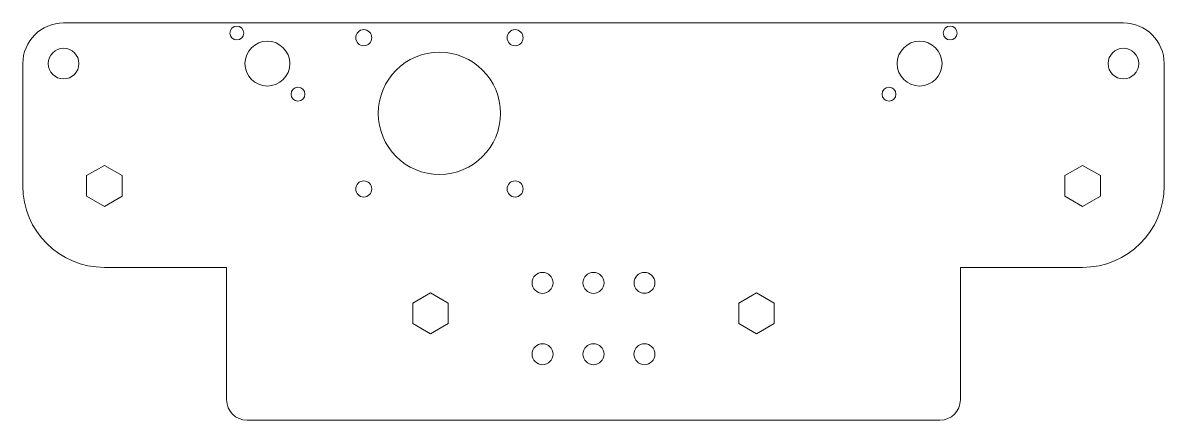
# Model space of a CAD drawing. Header units: inches. Extents: x 2.9 to 16.9, y 25.6 to 30.5.
import ezdxf

# ---------------------------------------------------------------- set-up
doc = ezdxf.new("R2010")
doc.units = ezdxf.units.IN
doc.header["$LTSCALE"] = 4
doc.header["$MEASUREMENT"] = 0

msp = doc.modelspace()

# ---------------------------------------------------------------- linework, layer by layer
at = {"color": 7, "linetype": 'Continuous', "lineweight": 15}
for p, q in [((16.362, 30.511), (3.362, 30.511)), ((2.862, 30.011), (2.862, 28.511)), ((16.862, 28.511), (16.862, 30.011)), ((3.862, 28.763), (3.644, 28.637)), ((4.08, 28.637), (3.862, 28.763)), ((15.862, 28.763), (15.645, 28.637)), ((16.079, 28.637), (15.862, 28.763)), ((3.644, 28.637), (3.644, 28.386)), ((4.08, 28.386), (4.08, 28.637)), ((15.645, 28.637), (15.645, 28.386)), ((16.079, 28.386), (16.079, 28.637)), ((3.644, 28.386), (3.862, 28.26)), ((3.862, 28.26), (4.08, 28.386)), ((15.645, 28.386), (15.862, 28.26)), ((15.862, 28.26), (16.079, 28.386)), ((3.862, 27.511), (5.362, 27.511)), ((5.362, 27.511), (5.362, 25.886)), ((14.362, 27.511), (15.862, 27.511)), ((14.362, 25.886), (14.362, 27.511)), ((7.862, 27.198), (7.644, 27.072)), ((8.079, 27.072), (7.862, 27.198)), ((11.862, 27.198), (11.645, 27.072)), ((12.079, 27.072), (11.862, 27.198)), ((7.644, 27.072), (7.644, 26.821)), ((8.079, 26.821), (8.079, 27.072)), ((11.645, 27.072), (11.645, 26.821)), ((12.079, 26.821), (12.079, 27.072)), ((7.644, 26.821), (7.862, 26.695)), ((7.862, 26.695), (8.079, 26.821)), ((11.645, 26.821), (11.862, 26.695)), ((11.862, 26.695), (12.079, 26.821)), ((5.612, 25.636), (14.112, 25.636))]:
    msp.add_line(p, q, dxfattribs=at)
for centre, radius in [((5.487, 30.386), 0.085), ((7.044, 30.329), 0.0985), ((8.9, 30.329), 0.0985), ((14.237, 30.386), 0.085), ((5.862, 30.011), 0.275), ((13.862, 30.011), 0.275), ((3.362, 30.011), 0.188), ((7.972, 29.401), 0.75), ((16.362, 30.011), 0.188), ((6.237, 29.636), 0.085), ((13.487, 29.636), 0.085), ((7.044, 28.473), 0.0985), ((8.9, 28.473), 0.0985), ((9.237, 27.321), 0.129), ((9.862, 27.321), 0.129), ((10.487, 27.321), 0.128), ((9.237, 26.446), 0.129), ((9.862, 26.446), 0.129), ((10.487, 26.446), 0.129)]:
    msp.add_circle(centre, radius, dxfattribs=at)
for centre, radius, start, end in [((3.362, 30.011), 0.5, 90, 180), ((16.362, 30.011), 0.5, 0, 90), ((3.862, 28.511), 1, 180, 270), ((15.862, 28.511), 1, 270, 0), ((5.612, 25.886), 0.25, 180, 270), ((14.112, 25.886), 0.25, 270, 0)]:
    msp.add_arc(centre, radius, start, end, dxfattribs=at)

doc.saveas('drawing.dxf')
